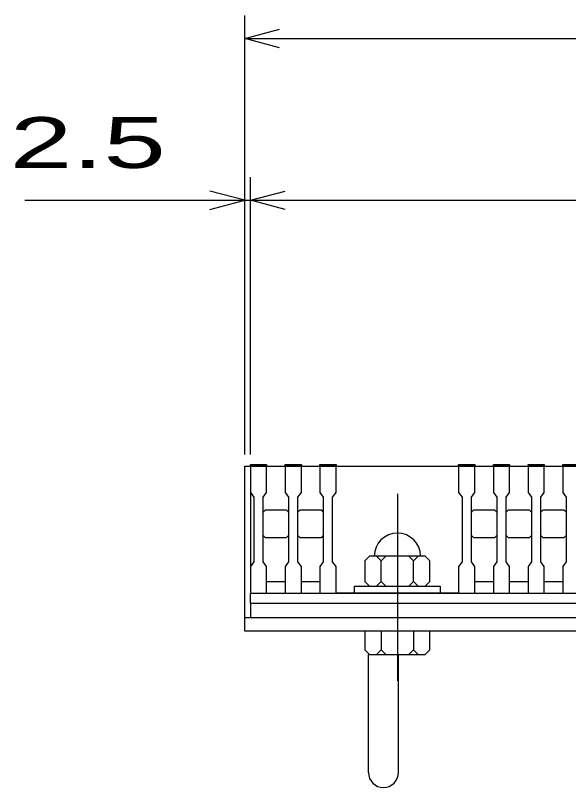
# Model space of a CAD drawing. Units: millimetres, scale not verified. Extents: x -1820 to 1731, y -1282 to 1054.
# Drawn here: x -1454.1 to -1215, y -756.1 to -422 of the extents above; entities that cross this region are included whole.
import ezdxf
from ezdxf.enums import TextEntityAlignment as Align

# ---------------------------------------------------------------- set-up
doc = ezdxf.new("R2010")
doc.units = ezdxf.units.MM
doc.header["$LTSCALE"] = 10
doc.linetypes.add('CHAIN', pattern=[18.5, 12, -1.5, 3.5, -1.5])
for name, color, linetype, lineweight in [('16', 3, 'Continuous', 25), ('19', 6, 'Continuous', 25), ('22', 2, 'Continuous', 25)]:
    doc.layers.add(name, color=color, linetype=linetype, lineweight=lineweight)
doc.styles.add('ベクトル', font='')
doc.styles.get('ベクトル').set_extended_font_data('ベクトル')

msp = doc.modelspace()

# ---------------------------------------------------------------- linework, layer by layer
at = {"layer": '16'}
for p, q in [((-1352.5, -617), (-1352.5, -616.3)), ((-1352.5, -616.3), (-1345.5, -616.3)), ((-1352.5, -617), (-1352.5, -628.5)), ((-1345.5, -617), (-1352.5, -617)), ((-1352.5, -617), (-1352.5, -667)), ((-1352.5, -617), (-852.5, -617)), ((-1345.5, -616.3), (-1345.5, -617)), ((-1345.5, -628.5), (-1345.5, -617)), ((-1337.5, -617), (-1337.5, -616.3)), ((-1337.5, -616.3), (-1330.5, -616.3)), ((-1337.5, -617), (-1337.5, -628.5)), ((-1330.5, -617), (-1337.5, -617)), ((-1330.5, -616.3), (-1330.5, -617)), ((-1330.5, -628.5), (-1330.5, -617)), ((-1322.5, -617), (-1322.5, -616.3)), ((-1322.5, -616.3), (-1315.5, -616.3)), ((-1322.5, -617), (-1322.5, -628.5)), ((-1315.5, -617), (-1322.5, -617)), ((-1315.5, -616.3), (-1315.5, -617)), ((-1315.5, -628.5), (-1315.5, -617)), ((-1315.5, -617), (-1262.5, -617)), ((-1262.5, -617), (-1262.5, -616.3)), ((-1262.5, -616.3), (-1255.5, -616.3)), ((-1262.5, -617), (-1262.5, -628.5)), ((-1255.5, -617), (-1262.5, -617)), ((-1255.5, -616.3), (-1255.5, -617)), ((-1255.5, -628.5), (-1255.5, -617)), ((-1247.5, -617), (-1247.5, -616.3)), ((-1247.5, -616.3), (-1240.5, -616.3)), ((-1247.5, -617), (-1247.5, -628.5)), ((-1240.5, -617), (-1247.5, -617)), ((-1240.5, -616.3), (-1240.5, -617)), ((-1240.5, -628.5), (-1240.5, -617)), ((-1232.5, -617), (-1232.5, -616.3)), ((-1232.5, -616.3), (-1225.5, -616.3)), ((-1232.5, -617), (-1232.5, -628.5)), ((-1225.5, -617), (-1232.5, -617)), ((-1225.5, -616.3), (-1225.5, -617)), ((-1225.5, -628.5), (-1225.5, -617)), ((-1217.5, -617), (-1217.5, -616.3)), ((-1217.5, -616.3), (-1210.5, -616.3)), ((-1217.5, -617), (-1217.5, -628.5)), ((-1210.5, -617), (-1217.5, -617)), ((-1352.5, -628.5), (-1351, -630.5)), ((-1351, -630.5), (-1351, -658.5)), ((-1347, -630.5), (-1345.5, -628.5)), ((-1347, -658.5), (-1347, -630.5)), ((-1337.5, -628.5), (-1336, -630.5)), ((-1336, -630.5), (-1336, -658.5)), ((-1332, -630.5), (-1330.5, -628.5)), ((-1332, -658.5), (-1332, -630.5)), ((-1322.5, -628.5), (-1321, -630.5)), ((-1321, -630.5), (-1321, -658.5)), ((-1317, -630.5), (-1315.5, -628.5)), ((-1317, -658.5), (-1317, -630.5)), ((-1262.5, -628.5), (-1261, -630.5)), ((-1261, -630.5), (-1261, -658.5)), ((-1257, -630.5), (-1255.5, -628.5)), ((-1257, -658.5), (-1257, -630.5)), ((-1247.5, -628.5), (-1246, -630.5)), ((-1246, -630.5), (-1246, -658.5)), ((-1242, -630.5), (-1240.5, -628.5)), ((-1242, -658.5), (-1242, -630.5)), ((-1232.5, -628.5), (-1231, -630.5)), ((-1231, -630.5), (-1231, -658.5)), ((-1227, -630.5), (-1225.5, -628.5)), ((-1227, -658.5), (-1227, -630.5)), ((-1217.5, -628.5), (-1216, -630.5)), ((-1216, -630.5), (-1216, -658.5)), ((-1347, -637), (-1346, -636)), ((-1346, -636), (-1337, -636)), ((-1337, -636), (-1336, -637)), ((-1332, -637), (-1331, -636)), ((-1331, -636), (-1322, -636)), ((-1322, -636), (-1321, -637)), ((-1257, -637), (-1256, -636)), ((-1256, -636), (-1247, -636)), ((-1247, -636), (-1246, -637)), ((-1242, -637), (-1241, -636)), ((-1241, -636), (-1232, -636)), ((-1232, -636), (-1231, -637)), ((-1227, -637), (-1226, -636)), ((-1226, -636), (-1217, -636)), ((-1217, -636), (-1216, -637)), ((-1346, -648), (-1347, -647)), ((-1337, -648), (-1346, -648)), ((-1336, -647), (-1337, -648)), ((-1331, -648), (-1332, -647)), ((-1322, -648), (-1331, -648)), ((-1321, -647), (-1322, -648)), ((-1256, -648), (-1257, -647)), ((-1247, -648), (-1256, -648)), ((-1246, -647), (-1247, -648)), ((-1241, -648), (-1242, -647)), ((-1232, -648), (-1241, -648)), ((-1231, -647), (-1232, -648)), ((-1226, -648), (-1227, -647)), ((-1217, -648), (-1226, -648)), ((-1216, -647), (-1217, -648)), ((-1301, -656), (-1303, -658)), ((-1303, -658), (-1303, -667)), ((-1277, -656), (-1301, -656)), ((-1296, -658), (-1298, -656)), ((-1294, -656), (-1296, -658)), ((-1296, -667), (-1296, -658)), ((-1282, -658), (-1284, -656)), ((-1280, -656), (-1282, -658)), ((-1282, -667), (-1282, -658)), ((-1275, -658), (-1277, -656)), ((-1275, -667), (-1275, -658)), ((-1351, -658.5), (-1352.5, -660.5)), ((-1352.5, -660.5), (-1352.5, -672)), ((-1345.5, -660.5), (-1347, -658.5)), ((-1345.5, -672), (-1345.5, -660.5)), ((-1336, -658.5), (-1337.5, -660.5)), ((-1337.5, -660.5), (-1337.5, -672)), ((-1330.5, -660.5), (-1332, -658.5)), ((-1330.5, -672), (-1330.5, -660.5)), ((-1321, -658.5), (-1322.5, -660.5)), ((-1322.5, -660.5), (-1322.5, -672)), ((-1315.5, -660.5), (-1317, -658.5)), ((-1315.5, -672), (-1315.5, -660.5)), ((-1261, -658.5), (-1262.5, -660.5)), ((-1262.5, -660.5), (-1262.5, -672)), ((-1255.5, -660.5), (-1257, -658.5)), ((-1255.5, -672), (-1255.5, -660.5)), ((-1246, -658.5), (-1247.5, -660.5)), ((-1247.5, -660.5), (-1247.5, -672)), ((-1240.5, -660.5), (-1242, -658.5)), ((-1240.5, -672), (-1240.5, -660.5)), ((-1231, -658.5), (-1232.5, -660.5)), ((-1232.5, -660.5), (-1232.5, -672)), ((-1225.5, -660.5), (-1227, -658.5)), ((-1225.5, -672), (-1225.5, -660.5)), ((-1216, -658.5), (-1217.5, -660.5)), ((-1217.5, -660.5), (-1217.5, -672)), ((-1345.5, -667), (-1337.5, -667)), ((-1330.5, -667), (-1322.5, -667)), ((-1303, -667), (-1301, -669)), ((-1298, -669), (-1296, -667)), ((-1296, -667), (-1294, -669)), ((-1284, -669), (-1282, -667)), ((-1282, -667), (-1280, -669)), ((-1277, -669), (-1275, -667)), ((-1255.5, -667), (-1247.5, -667)), ((-1240.5, -667), (-1232.5, -667)), ((-1225.5, -667), (-1217.5, -667)), ((-1307.5, -672), (-1307.5, -669)), ((-1307.5, -669), (-1270.5, -669)), ((-1270.5, -669), (-1270.5, -672)), ((-1352.5, -672), (-1345.5, -672)), ((-1352.5, -672), (-852.5, -672)), ((-1352.5, -676.5), (-1352.5, -672)), ((-1337.5, -672), (-1330.5, -672)), ((-1322.5, -672), (-1315.5, -672)), ((-1262.5, -672), (-1315.5, -672)), ((-1270.5, -672), (-1307.5, -672)), ((-1262.5, -672), (-1255.5, -672)), ((-1247.5, -672), (-1240.5, -672)), ((-1232.5, -672), (-1225.5, -672)), ((-1217.5, -672), (-1210.5, -672)), ((-852.5, -676.5), (-1352.5, -676.5)), ((-1352.5, -676.5), (-1352.5, -682.5)), ((-1352.5, -682.5), (-852.5, -682.5))]:
    msp.add_line(p, q, dxfattribs=at)
at = {"layer": '16', "linetype": 'CHAIN'}
msp.add_line((-1289, -629), (-1289, -710), dxfattribs=at)
at = {"layer": '16'}
msp.add_arc((-1289, -656), 10, 0, 180, dxfattribs=at)
at = {"layer": '19'}
for p, q in [((-1355, -682.5), (-1355, -617)), ((-1355, -617), (-1352.5, -617)), ((-1355, -682.5), (-345, -682.5)), ((-1355, -688.5), (-1355, -682.5)), ((-345, -688.5), (-1355, -688.5)), ((-1303, -688.5), (-1303, -696.5)), ((-1275, -688.5), (-1303, -688.5)), ((-1296, -688.5), (-1296, -696.5)), ((-1282, -688.5), (-1282, -696.5)), ((-1275, -696.5), (-1275, -688.5)), ((-1303, -696.5), (-1301, -698.5)), ((-1296, -696.5), (-1298, -698.5)), ((-1294, -698.5), (-1296, -696.5)), ((-1282, -696.5), (-1284, -698.5)), ((-1280, -698.5), (-1282, -696.5)), ((-1277, -698.5), (-1275, -696.5)), ((-1301.5, -749.61), (-1301.5, -698.5)), ((-1301, -698.5), (-1277, -698.5)), ((-1288.5, -749.61), (-1288.5, -698.5))]:
    msp.add_line(p, q, dxfattribs=at)
msp.add_arc((-1295, -749.61), 6.5, 180, 0, dxfattribs=at)
at = {"layer": '22', "color": 4}
for p, q in [((-1355, -612), (-1355, -422)), ((-1355, -432), (-1340, -428)), ((-1340, -436), (-1355, -432)), ((-1355, -432), (-345, -432)), ((-1355, -612), (-1355, -492)), ((-1352.5, -612), (-1352.5, -492)), ((-1355, -502), (-1370, -498)), ((-1352.5, -502), (-1337.5, -498)), ((-1450, -502), (-1355, -502)), ((-1370, -506), (-1355, -502)), ((-1355, -502), (-1352.5, -502)), ((-1337.5, -506), (-1352.5, -502)), ((-1352.5, -502), (-852.5, -502))]:
    msp.add_line(p, q, dxfattribs=at)

# ---------------------------------------------------------------- texts
at = {"layer": '22', "style": 'ベクトル', "width": 1.65}
msp.add_text(' 2.5 ', height=21.99, dxfattribs=at).set_placement((-1470, -477), align=Align.MIDDLE_LEFT)

doc.saveas('drawing.dxf')
